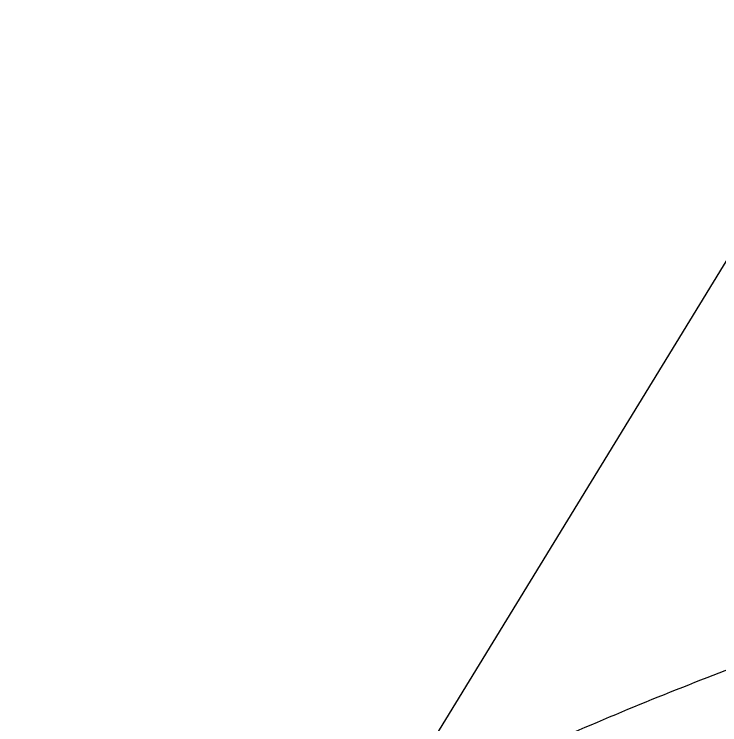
# Model space of a CAD drawing. Header units: millimetres. Extents: x 8 to 871, y 8 to 585.
# Drawn here: x 692.384 to 694.043, y 184.293 to 185.962 of the extents above; entities that cross this region are included whole.
import ezdxf

# ---------------------------------------------------------------- set-up
doc = ezdxf.new("R2010")
doc.units = ezdxf.units.MM
doc.layers.add('OUTLINE', color=7, linetype='Continuous', lineweight=25)
doc.layers.add('TEXT', color=2, linetype='Continuous')
doc.dimstyles.new('SLDDIMSTYLE19', dxfattribs={"dimtxt": 0.18, "dimasz": 1, "dimexe": 0, "dimexo": 0.0625, "dimgap": 0, "dimtad": 0, "dimtih": 1, "dimtoh": 1, "dimdec": 0, "dimrnd": 1e-09, "dimzin": 0, "dimdsep": 46, "dimtxsty": 'Standard', "dimblk1": 'DOT', "dimblk2": 'DOT', "dimsah": 1, "dimcen": 0.09, "dimadec": 0, "dimazin": 0, "dimtfac": 1, "dimtdec": 0, "dimtofl": 0, "dimtmove": 0, "dimatfit": 3, "dimldrblk": 'DOT', "dimfxl": 0, "dimfrac": 2, "dimtolj": 1, "dimtzin": 0, "dimarcsym": 0})

# ---------------------------------------------------------------- blocks, each defined once
blk = doc.blocks.new('_Dot')
at = {"color": 0, "linetype": 'ByBlock', "lineweight": -2}
blk.add_line((-0.5, 0), (-1, 0), dxfattribs=at)
at = {"color": 0, "linetype": 'ByBlock', "const_width": 0.5}
blk.add_lwpolyline([(-0.25, 0, 1), (0.25, 0, 1)], format="xyb", close=True, dxfattribs=at)

msp = doc.modelspace()

# ---------------------------------------------------------------- linework, layer by layer
at = {"layer": 'OUTLINE'}
msp.add_open_spline([(693.31235, 184.09897), (693.46478, 184.16977), (693.76968, 184.31139), (694.07529, 184.42808), (694.2281, 184.48644)], degree=3, knots=[0, 0, 0, 0, 0.4999512, 1, 1, 1, 1], dxfattribs=at)

# ---------------------------------------------------------------- leaders
at = {"layer": 'TEXT'}
msp.add_leader([(697.09891, 190.34741), (665.38352, 138.56773)], dimstyle='SLDDIMSTYLE19', dxfattribs=at)

doc.saveas('drawing.dxf')
